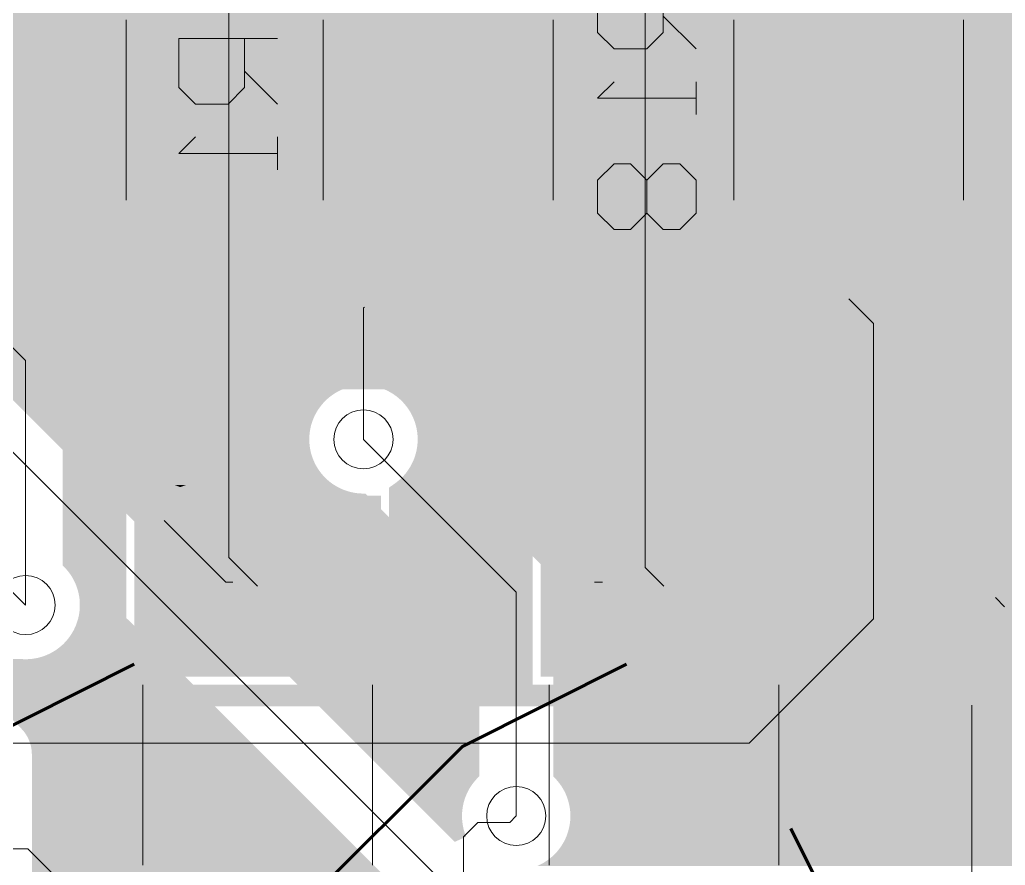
# Model space of a CAD drawing. Header units: millimetres. Extents: x 0 to 210, y 0 to 297.
# Drawn here: x 118.77 to 124.77, y 213.07 to 218.22 of the extents above; entities that cross this region are included whole.
import ezdxf

# ---------------------------------------------------------------- set-up
doc = ezdxf.new("R2010")
doc.units = ezdxf.units.MM
for name, pattern in [('K5LT32768', [0]), ('K5LT32769', [0]), ('K5LT32770', [0]), ('K5LT32773', [0]), ('K5LT32774', [0]), ('K5LT_BASIC', [0])]:
    doc.linetypes.add(name, pattern=pattern)

# ---------------------------------------------------------------- blocks, each defined once
blk = doc.blocks.new('U56')
at = {"color": 7, "linetype": 'K5LT32768', "lineweight": 18}
blk.add_circle((118.8023, 214.6579), 0.18, dxfattribs=at)
blk = doc.blocks.new('U57')
at = {"color": 7, "linetype": 'K5LT32768', "lineweight": 18}
blk.add_circle((120.8597, 215.667), 0.18, dxfattribs=at)
blk = doc.blocks.new('U61')
at = {"color": 7, "linetype": 'K5LT32768', "lineweight": 18}
blk.add_circle((121.7901, 213.3732), 0.18, dxfattribs=at)
blk = doc.blocks.new('U107')
blk.add_hatch(color=7).paths.add_polyline_path([(124.4649, 216.973), (124.4649, 216.0731), (123.165, 216.0731), (123.165, 216.973)])
blk = doc.blocks.new('U109')
blk.add_hatch(color=7).paths.add_polyline_path([(121.9651, 216.973), (121.9651, 216.0731), (120.6651, 216.0731), (120.6651, 216.973)])
blk = doc.blocks.new('U112')
blk.add_hatch(color=7).paths.add_polyline_path([(119.3649, 216.973), (119.3649, 216.0731), (118.0649, 216.0731), (118.0649, 216.973)])
blk = doc.blocks.new('U119')
blk.add_hatch(color=7).paths.add_polyline_path([(120.865, 215.2229), (120.865, 214.323), (119.565, 214.323), (119.565, 215.2229)])
blk = doc.blocks.new('U121')
blk.add_hatch(color=7).paths.add_polyline_path([(123.34, 215.2229), (123.34, 214.323), (122.04, 214.323), (122.04, 215.2229)])
blk = doc.blocks.new('U123')
blk.add_hatch(color=7).paths.add_polyline_path([(125.915, 215.098), (125.915, 214.198), (124.6151, 214.198), (124.6151, 215.098)])
blk = doc.blocks.new('U210')
at = {"true_color": 0xff0000}
blk.add_hatch(color=1, dxfattribs=at).paths.add_polyline_path([(124.5665, 217.0746), (124.5665, 215.9715), (123.0634, 215.9715), (123.0634, 217.0746)])
blk = doc.blocks.new('U212')
at = {"true_color": 0xff0000}
blk.add_hatch(color=1, dxfattribs=at).paths.add_polyline_path([(122.0667, 217.0746), (122.0667, 215.9715), (120.5635, 215.9715), (120.5635, 217.0746)])
blk = doc.blocks.new('U215')
at = {"true_color": 0xff0000}
blk.add_hatch(color=1, dxfattribs=at).paths.add_polyline_path([(119.4665, 217.0746), (119.4665, 215.9715), (117.9633, 215.9715), (117.9633, 217.0746)])
blk = doc.blocks.new('U222')
at = {"true_color": 0xff0000}
blk.add_hatch(color=1, dxfattribs=at).paths.add_polyline_path([(120.9666, 215.3245), (120.9666, 214.2214), (119.4634, 214.2214), (119.4634, 215.3245)])
blk = doc.blocks.new('U224')
at = {"true_color": 0xff0000}
blk.add_hatch(color=1, dxfattribs=at).paths.add_polyline_path([(123.4416, 215.3245), (123.4416, 214.2214), (121.9384, 214.2214), (121.9384, 215.3245)])
blk = doc.blocks.new('U226')
at = {"true_color": 0xff0000}
blk.add_hatch(color=1, dxfattribs=at).paths.add_polyline_path([(126.0166, 215.1996), (126.0166, 214.0964), (124.5135, 214.0964), (124.5135, 215.1996)])
blk = doc.blocks.new('U289')
at = {"color": 3, "linetype": 'K5LT32773', "lineweight": 18, "true_color": 0x00ff00}
blk.add_circle((118.8023, 214.6579), 0.18, dxfattribs=at)
blk = doc.blocks.new('U290')
at = {"color": 3, "linetype": 'K5LT32773', "lineweight": 18, "true_color": 0x00ff00}
blk.add_circle((120.8597, 215.667), 0.18, dxfattribs=at)
blk = doc.blocks.new('U294')
at = {"color": 3, "linetype": 'K5LT32773', "lineweight": 18, "true_color": 0x00ff00}
blk.add_circle((121.7901, 213.3732), 0.18, dxfattribs=at)

msp = doc.modelspace()

# ---------------------------------------------------------------- hatches: boundary and pattern name
at = {"true_color": 0x00ff00}
for points in [[(118.2333, 216.3981), (112.3827, 222.2487), (139.3399, 222.2487), (139.3399, 216.3981)], [(118.6344, 215.997), (118.2333, 216.398), (133.3151, 216.398), (133.3151, 215.997)], [(118.6349, 215.9965), (118.6344, 215.997), (120.852, 215.997), (120.8368, 215.9965)], [(118.6364, 215.995), (118.6349, 215.9965), (120.8368, 215.9965), (120.8218, 215.995)], [(118.6385, 215.9929), (118.6364, 215.995), (120.8218, 215.995), (120.8066, 215.9929)], [(118.6412, 215.9901), (118.6385, 215.9929), (120.8066, 215.9929), (120.7916, 215.9901)], [(118.6448, 215.9866), (118.6412, 215.9901), (120.7916, 215.9901), (120.7769, 215.9866)], [(118.6489, 215.9825), (118.6448, 215.9866), (120.7769, 215.9866), (120.7621, 215.9825)], [(118.6537, 215.9777), (118.6489, 215.9825), (120.7621, 215.9825), (120.7477, 215.9777)], [(118.6593, 215.9721), (118.6537, 215.9777), (120.7477, 215.9777), (120.7334, 215.9721)], [(120.8825, 215.9965), (120.8673, 215.997), (133.3151, 215.997), (133.3151, 215.9965)], [(120.8978, 215.995), (120.8825, 215.9965), (133.3151, 215.9965), (133.3151, 215.995)], [(120.913, 215.9929), (120.8978, 215.995), (133.3151, 215.995), (133.3151, 215.9929)], [(120.928, 215.9901), (120.913, 215.9929), (133.3151, 215.9929), (133.3151, 215.9901)], [(120.9427, 215.9866), (120.928, 215.9901), (133.3151, 215.9901), (133.3151, 215.9866)], [(120.9575, 215.9825), (120.9427, 215.9866), (133.3151, 215.9866), (133.3151, 215.9825)], [(120.9719, 215.9777), (120.9575, 215.9825), (133.3151, 215.9825), (133.3151, 215.9777)], [(120.9862, 215.9721), (120.9719, 215.9777), (133.3151, 215.9777), (133.3151, 215.9721)], [(118.6654, 215.966), (118.6593, 215.9721), (120.7334, 215.9721), (120.7195, 215.966)], [(118.6722, 215.9591), (118.6654, 215.966), (120.7195, 215.966), (120.7057, 215.9591)], [(118.6796, 215.9518), (118.6722, 215.9591), (120.7057, 215.9591), (120.6925, 215.9518)], [(118.6877, 215.9436), (118.6796, 215.9518), (120.6925, 215.9518), (120.6796, 215.9436)], [(118.6964, 215.935), (118.6877, 215.9436), (120.6796, 215.9436), (120.6669, 215.935)], [(118.7055, 215.9259), (118.6964, 215.935), (120.6669, 215.935), (120.6547, 215.9259)], [(118.7152, 215.9162), (118.7055, 215.9259), (120.6547, 215.9259), (120.643, 215.9162)], [(118.7256, 215.9058), (118.7152, 215.9162), (120.643, 215.9162), (120.6318, 215.9058)], [(121.0001, 215.966), (120.9862, 215.9721), (133.3151, 215.9721), (133.3151, 215.966)], [(121.0136, 215.9591), (121.0001, 215.966), (133.3151, 215.966), (133.3151, 215.9591)], [(121.0271, 215.9518), (121.0136, 215.9591), (133.3151, 215.9591), (133.3151, 215.9518)], [(121.04, 215.9436), (121.0271, 215.9518), (133.3151, 215.9518), (133.3151, 215.9436)], [(121.0525, 215.935), (121.04, 215.9436), (133.3151, 215.9436), (133.3151, 215.935)], [(121.0646, 215.9259), (121.0525, 215.935), (133.3151, 215.935), (133.3151, 215.9259)], [(121.0763, 215.9162), (121.0646, 215.9259), (133.3151, 215.9259), (133.3151, 215.9162)], [(121.0878, 215.9058), (121.0763, 215.9162), (133.3151, 215.9162), (133.3151, 215.9058)], [(118.7362, 215.8951), (118.7256, 215.9058), (120.6318, 215.9058), (120.6209, 215.8951)], [(118.7477, 215.8837), (118.7362, 215.8951), (120.6209, 215.8951), (120.6107, 215.8837)], [(118.7594, 215.872), (118.7477, 215.8837), (120.6107, 215.8837), (120.6011, 215.872)], [(118.7715, 215.8598), (118.7594, 215.872), (120.6011, 215.872), (120.592, 215.8598)], [(118.784, 215.8474), (118.7715, 215.8598), (120.592, 215.8598), (120.5833, 215.8474)], [(121.0984, 215.8951), (121.0878, 215.9058), (133.3151, 215.9058), (133.3151, 215.8951)], [(121.1088, 215.8837), (121.0984, 215.8951), (133.3151, 215.8951), (133.3151, 215.8837)], [(121.1185, 215.872), (121.1088, 215.8837), (133.3151, 215.8837), (133.3151, 215.872)], [(121.1276, 215.8598), (121.1185, 215.872), (133.3151, 215.872), (133.3151, 215.8598)], [(121.1363, 215.8474), (121.1276, 215.8598), (133.3151, 215.8598), (133.3151, 215.8474)], [(118.7969, 215.8344), (118.784, 215.8474), (120.5833, 215.8474), (120.5752, 215.8344)], [(118.8104, 215.821), (118.7969, 215.8344), (120.5752, 215.8344), (120.5678, 215.821)], [(118.8239, 215.8075), (118.8104, 215.821), (120.5678, 215.821), (120.561, 215.8075)], [(118.8378, 215.7935), (118.8239, 215.8075), (120.561, 215.8075), (120.5549, 215.7935)], [(121.1444, 215.8344), (121.1363, 215.8474), (133.3151, 215.8474), (133.3151, 215.8344)], [(121.1518, 215.821), (121.1444, 215.8344), (133.3151, 215.8344), (133.3151, 215.821)], [(121.1586, 215.8075), (121.1518, 215.821), (133.3151, 215.821), (133.3151, 215.8075)], [(121.1647, 215.7935), (121.1586, 215.8075), (133.3151, 215.8075), (133.3151, 215.7935)], [(118.8521, 215.7793), (118.8378, 215.7935), (120.5549, 215.7935), (120.5493, 215.7793)], [(118.8665, 215.7648), (118.8521, 215.7793), (120.5493, 215.7793), (120.5445, 215.7648)], [(118.8813, 215.7501), (118.8665, 215.7648), (120.5445, 215.7648), (120.5401, 215.7501)], [(118.896, 215.7354), (118.8813, 215.7501), (120.5401, 215.7501), (120.5368, 215.7354)], [(121.1703, 215.7793), (121.1647, 215.7935), (133.3151, 215.7935), (133.3151, 215.7793)], [(121.1751, 215.7648), (121.1703, 215.7793), (133.3151, 215.7793), (133.3151, 215.7648)], [(121.1792, 215.7501), (121.1751, 215.7648), (133.3151, 215.7648), (133.3151, 215.7501)], [(121.1828, 215.7354), (121.1792, 215.7501), (133.3151, 215.7501), (133.3151, 215.7354)], [(118.9112, 215.7201), (118.896, 215.7354), (120.5368, 215.7354), (120.534, 215.7201)], [(118.9262, 215.7051), (118.9112, 215.7201), (120.534, 215.7201), (120.5318, 215.7051)], [(118.9415, 215.6899), (118.9262, 215.7051), (120.5318, 215.7051), (120.5305, 215.6899)], [(118.9567, 215.6747), (118.9415, 215.6899), (120.5305, 215.6899), (120.5297, 215.6747)], [(121.1855, 215.7201), (121.1828, 215.7354), (133.3151, 215.7354), (133.3151, 215.7201)], [(121.1876, 215.7051), (121.1855, 215.7201), (133.3151, 215.7201), (133.3151, 215.7051)], [(121.1891, 215.6899), (121.1876, 215.7051), (133.3151, 215.7051), (133.3151, 215.6899)], [(121.1899, 215.6747), (121.1891, 215.6899), (133.3151, 215.6899), (133.3151, 215.6747)], [(118.972, 215.6594), (118.9567, 215.6747), (120.5297, 215.6747), (120.5297, 215.6594)], [(118.9872, 215.6442), (118.972, 215.6594), (120.5297, 215.6594), (120.5305, 215.6442)], [(119.0022, 215.6292), (118.9872, 215.6442), (120.5305, 215.6442), (120.5318, 215.6292)], [(119.0174, 215.614), (119.0022, 215.6292), (120.5318, 215.6292), (120.534, 215.614)], [(121.1896, 215.6556), (121.1899, 215.6594), (133.3151, 215.6594), (133.3151, 215.6556)], [(121.9491, 214.8961), (121.1896, 215.6556), (133.3151, 215.6556), (133.3151, 214.8961)], [(121.1899, 215.6594), (121.1899, 215.6747), (133.3151, 215.6747), (133.3151, 215.6594)], [(119.0324, 215.599), (119.0174, 215.614), (120.534, 215.614), (120.5368, 215.599)], [(119.0471, 215.5842), (119.0324, 215.599), (120.5368, 215.599), (120.5401, 215.5842)], [(119.0619, 215.5695), (119.0471, 215.5842), (120.5401, 215.5842), (120.5445, 215.5695)], [(119.0763, 215.555), (119.0619, 215.5695), (120.5445, 215.5695), (120.5493, 215.555)], [(119.0906, 215.5408), (119.0763, 215.555), (120.5493, 215.555), (120.5549, 215.5408)], [(119.1045, 215.5268), (119.0906, 215.5408), (120.5549, 215.5408), (120.561, 215.5268)], [(119.1183, 215.5131), (119.1045, 215.5268), (120.561, 215.5268), (120.5678, 215.5131)], [(119.1315, 215.4999), (119.1183, 215.5131), (120.5678, 215.5131), (120.5752, 215.4999)], [(119.1444, 215.487), (119.1315, 215.4999), (120.5752, 215.4999), (120.5833, 215.487)], [(119.1571, 215.4743), (119.1444, 215.487), (120.5833, 215.487), (120.592, 215.4743)], [(119.1693, 215.4621), (119.1571, 215.4743), (120.592, 215.4743), (120.6011, 215.4621)], [(119.181, 215.4504), (119.1693, 215.4621), (120.6011, 215.4621), (120.6108, 215.4504)], [(119.1922, 215.4392), (119.181, 215.4504), (120.6108, 215.4504), (120.6209, 215.4392)], [(119.2031, 215.4283), (119.1922, 215.4392), (120.6209, 215.4392), (120.6318, 215.4283)], [(119.2133, 215.4181), (119.2031, 215.4283), (120.6318, 215.4283), (120.643, 215.4181)], [(119.2229, 215.4085), (119.2133, 215.4181), (120.643, 215.4181), (120.6547, 215.4085)], [(119.2323, 215.3991), (119.2229, 215.4085), (120.6547, 215.4085), (120.6669, 215.3991)], [(119.2409, 215.3904), (119.2323, 215.3991), (120.6669, 215.3991), (120.6796, 215.3904)], [(119.2488, 215.3826), (119.2409, 215.3904), (120.6796, 215.3904), (120.6925, 215.3826)], [(119.2562, 215.3752), (119.2488, 215.3826), (120.6925, 215.3826), (120.7057, 215.3752)], [(119.263, 215.3683), (119.2562, 215.3752), (120.7057, 215.3752), (120.7195, 215.3683)], [(119.2691, 215.3622), (119.263, 215.3683), (120.7195, 215.3683), (120.7334, 215.3622)], [(119.2747, 215.3567), (119.2691, 215.3622), (120.7334, 215.3622), (120.7477, 215.3567)], [(119.2795, 215.3518), (119.2747, 215.3567), (120.7477, 215.3567), (120.7621, 215.3518)], [(119.2839, 215.3475), (119.2795, 215.3518), (120.7621, 215.3518), (120.7769, 215.3475)], [(119.2872, 215.3442), (119.2839, 215.3475), (120.7769, 215.3475), (120.7916, 215.3442)], [(119.29, 215.3414), (119.2872, 215.3442), (120.7916, 215.3442), (120.8066, 215.3414)], [(119.2922, 215.3391), (119.29, 215.3414), (120.8066, 215.3414), (120.8218, 215.3391)], [(119.2935, 215.3379), (119.2922, 215.3391), (120.8218, 215.3391), (120.8368, 215.3379)], [(119.2943, 215.3371), (119.2935, 215.3379), (120.8368, 215.3379), (120.852, 215.3371)], [(119.9877, 214.6437), (119.2943, 215.3371), (120.8716, 215.3371), (121.5648, 214.6437)], [(121.9577, 214.8868), (121.9491, 214.8961), (133.3151, 214.8961), (133.3151, 214.8868)], [(121.9661, 214.8771), (121.9577, 214.8868), (133.3151, 214.8868), (133.3151, 214.8771)], [(121.9735, 214.8672), (121.9661, 214.8771), (133.3151, 214.8771), (133.3151, 214.8672)], [(121.9806, 214.8568), (121.9735, 214.8672), (133.3151, 214.8672), (133.3151, 214.8568)], [(121.9869, 214.8459), (121.9806, 214.8568), (133.3151, 214.8568), (133.3151, 214.8459)], [(121.9928, 214.8347), (121.9869, 214.8459), (133.3151, 214.8459), (133.3151, 214.8347)], [(119.1073, 214.7841), (119.1744, 214.8202), (119.2104, 214.7841)], [(119.1127, 214.7699), (119.1073, 214.7841), (119.2104, 214.7841), (119.2247, 214.7699)], [(121.9978, 214.823), (121.9928, 214.8347), (133.3151, 214.8347), (133.3151, 214.823)], [(122.0024, 214.8113), (121.9978, 214.823), (133.3151, 214.823), (133.3151, 214.8113)], [(122.0062, 214.7991), (122.0024, 214.8113), (133.3151, 214.8113), (133.3151, 214.7991)], [(122.0095, 214.7869), (122.0062, 214.7991), (133.3151, 214.7991), (133.3151, 214.7869)], [(122.0118, 214.7745), (122.0095, 214.7869), (133.3151, 214.7869), (133.3151, 214.7745)], [(119.1175, 214.7557), (119.1127, 214.7699), (119.2247, 214.7699), (119.2389, 214.7557)], [(119.1218, 214.741), (119.1175, 214.7557), (119.2389, 214.7557), (119.2536, 214.741)], [(119.1254, 214.726), (119.1218, 214.741), (119.2536, 214.741), (119.2686, 214.726)], [(119.1281, 214.711), (119.1254, 214.726), (119.2686, 214.726), (119.2836, 214.711)], [(122.0136, 214.762), (122.0118, 214.7745), (133.3151, 214.7745), (133.3151, 214.762)], [(122.0146, 214.7496), (122.0136, 214.762), (133.3151, 214.762), (133.3151, 214.7496)], [(122.0151, 214.7369), (122.0146, 214.7496), (133.3151, 214.7496), (133.3151, 214.7369)], [(122.0151, 213.6145), (122.0151, 214.7369), (133.3151, 214.7369), (133.3151, 213.6145)], [(119.1302, 214.696), (119.1281, 214.711), (119.2836, 214.711), (119.2986, 214.696)], [(119.1317, 214.6808), (119.1302, 214.696), (119.2986, 214.696), (119.3138, 214.6808)], [(119.1322, 214.6655), (119.1317, 214.6808), (119.3138, 214.6808), (119.329, 214.6655)], [(119.1322, 214.6503), (119.1322, 214.6655), (119.329, 214.6655), (119.3443, 214.6503)], [(119.1254, 214.5898), (119.1281, 214.6048), (119.3897, 214.6048), (119.4047, 214.5898)], [(119.1281, 214.6048), (119.1302, 214.6198), (119.3748, 214.6198), (119.3897, 214.6048)], [(119.1302, 214.6198), (119.1317, 214.635), (119.3595, 214.635), (119.3748, 214.6198)], [(119.1317, 214.635), (119.1322, 214.6503), (119.3443, 214.6503), (119.3595, 214.635)], [(121.0169, 213.6145), (119.9877, 214.6437), (121.5648, 214.6437), (121.5648, 213.6145)], [(119.1073, 214.5317), (119.1127, 214.5459), (119.4487, 214.5459), (119.4629, 214.5317)], [(119.1127, 214.5459), (119.1175, 214.5604), (119.4342, 214.5604), (119.4487, 214.5459)], [(119.1175, 214.5604), (119.1218, 214.5748), (119.4197, 214.5748), (119.4342, 214.5604)], [(119.1218, 214.5748), (119.1254, 214.5898), (119.4047, 214.5898), (119.4197, 214.5748)], [(119.0702, 214.4651), (119.0789, 214.4778), (119.5168, 214.4778), (119.5295, 214.4651)], [(119.0789, 214.4778), (119.0867, 214.4908), (119.5038, 214.4908), (119.5168, 214.4778)], [(119.0867, 214.4908), (119.0944, 214.504), (119.4906, 214.504), (119.5038, 214.4908)], [(119.0944, 214.504), (119.101, 214.5177), (119.4769, 214.5177), (119.4906, 214.504)], [(119.101, 214.5177), (119.1073, 214.5317), (119.4629, 214.5317), (119.4769, 214.5177)], [(119.0189, 214.409), (119.0304, 214.4191), (119.5754, 214.4191), (119.5856, 214.409)], [(119.0304, 214.4191), (119.041, 214.4301), (119.5645, 214.4301), (119.5754, 214.4191)], [(119.041, 214.4301), (119.0512, 214.4412), (119.5533, 214.4412), (119.5645, 214.4301)], [(119.0512, 214.4412), (119.0611, 214.4529), (119.5416, 214.4529), (119.5533, 214.4412)], [(119.0611, 214.4529), (119.0702, 214.4651), (119.5295, 214.4651), (119.5416, 214.4529)], [(118.9285, 214.3531), (118.9425, 214.3592), (119.6354, 214.3592), (119.6415, 214.3531)], [(118.9425, 214.3592), (118.9562, 214.3661), (119.6285, 214.3661), (119.6354, 214.3592)], [(118.9562, 214.3661), (118.9697, 214.3734), (119.6211, 214.3734), (119.6285, 214.3661)], [(118.9697, 214.3734), (118.9826, 214.3813), (119.6133, 214.3813), (119.6211, 214.3734)], [(118.9826, 214.3813), (118.9951, 214.3899), (119.6046, 214.3899), (119.6133, 214.3813)], [(118.9951, 214.3899), (119.0072, 214.3993), (119.5952, 214.3993), (119.6046, 214.3899)], [(119.0072, 214.3993), (119.0189, 214.409), (119.5856, 214.409), (119.5952, 214.3993)], [(118.3524, 214.3287), (118.3512, 214.33), (118.7642, 214.33), (118.7794, 214.3287)], [(118.3532, 214.328), (118.3524, 214.3287), (118.7794, 214.3287), (118.7946, 214.328)], [(118.7741, 213.9071), (118.3532, 214.328), (119.6666, 214.328), (120.0875, 213.9071)], [(118.8099, 214.328), (118.8251, 214.3287), (119.6659, 214.3287), (119.6666, 214.328)], [(118.8251, 214.3287), (118.8404, 214.33), (119.6646, 214.33), (119.6659, 214.3287)], [(118.8404, 214.33), (118.8554, 214.3323), (119.6623, 214.3323), (119.6646, 214.33)], [(118.8554, 214.3323), (118.8703, 214.3351), (119.6595, 214.3351), (119.6623, 214.3323)], [(118.8703, 214.3351), (118.8853, 214.3384), (119.6562, 214.3384), (119.6595, 214.3351)], [(118.8853, 214.3384), (118.8998, 214.3427), (119.6519, 214.3427), (119.6562, 214.3384)], [(118.8998, 214.3427), (118.9145, 214.3475), (119.6471, 214.3475), (119.6519, 214.3427)], [(118.9145, 214.3475), (118.9285, 214.3531), (119.6415, 214.3531), (119.6471, 214.3475)], [(118.7827, 213.8979), (118.7741, 213.9071), (120.0875, 213.9071), (120.0966, 213.8979)], [(118.7911, 213.8883), (118.7827, 213.8979), (120.0966, 213.8979), (120.1063, 213.8883)], [(118.7985, 213.8784), (118.7911, 213.8883), (120.1063, 213.8883), (120.1162, 213.8784)], [(118.8056, 213.8677), (118.7985, 213.8784), (120.1162, 213.8784), (120.1269, 213.8677)], [(118.8119, 213.8568), (118.8056, 213.8677), (120.1269, 213.8677), (120.1378, 213.8568)], [(118.8178, 213.8456), (118.8119, 213.8568), (120.1378, 213.8568), (120.149, 213.8456)], [(118.8228, 213.8342), (118.8178, 213.8456), (120.149, 213.8456), (120.1604, 213.8342)], [(118.8274, 213.8225), (118.8228, 213.8342), (120.1604, 213.8342), (120.1721, 213.8225)], [(118.8312, 213.8103), (118.8274, 213.8225), (120.1721, 213.8225), (120.1843, 213.8103)], [(118.8345, 213.7981), (118.8312, 213.8103), (120.1843, 213.8103), (120.1965, 213.7981)], [(118.8368, 213.7857), (118.8345, 213.7981), (120.1965, 213.7981), (120.2089, 213.7857)], [(118.8386, 213.7732), (118.8368, 213.7857), (120.2089, 213.7857), (120.2214, 213.7732)], [(118.8396, 213.7608), (118.8386, 213.7732), (120.2214, 213.7732), (120.2338, 213.7608)], [(118.8401, 213.7481), (118.8396, 213.7608), (120.2338, 213.7608), (120.2465, 213.7481)], [(118.8401, 211.9797), (118.8401, 213.7481), (120.2465, 213.7481), (122.0149, 211.9797)], [(121.0304, 213.601), (121.0169, 213.6145), (121.5648, 213.6145), (121.5513, 213.601)], [(121.0418, 213.5896), (121.0304, 213.601), (121.5513, 213.601), (121.5409, 213.5896)], [(121.0535, 213.5779), (121.0418, 213.5896), (121.5409, 213.5896), (121.5312, 213.5779)], [(121.0657, 213.5657), (121.0535, 213.5779), (121.5312, 213.5779), (121.5221, 213.5657)], [(122.0179, 213.6117), (122.0151, 213.6145), (133.3151, 213.6145), (133.3151, 213.6117)], [(122.0288, 213.601), (122.0179, 213.6117), (133.3151, 213.6117), (133.3151, 213.601)], [(122.039, 213.5896), (122.0288, 213.601), (133.3151, 213.601), (133.3151, 213.5896)], [(122.0486, 213.5779), (122.039, 213.5896), (133.3151, 213.5896), (133.3151, 213.5779)], [(122.0578, 213.5657), (122.0486, 213.5779), (133.3151, 213.5779), (133.3151, 213.5657)], [(121.0781, 213.5532), (121.0657, 213.5657), (121.5221, 213.5657), (121.5135, 213.5532)], [(121.0911, 213.5403), (121.0781, 213.5532), (121.5135, 213.5532), (121.5053, 213.5403)], [(121.1045, 213.5268), (121.0911, 213.5403), (121.5053, 213.5403), (121.498, 213.5268)], [(121.118, 213.5134), (121.1045, 213.5268), (121.498, 213.5268), (121.4911, 213.5134)], [(122.0664, 213.5533), (122.0578, 213.5657), (133.3151, 213.5657), (133.3151, 213.5533)], [(122.0745, 213.5403), (122.0664, 213.5533), (133.3151, 213.5533), (133.3151, 213.5403)], [(122.0819, 213.5268), (122.0745, 213.5403), (133.3151, 213.5403), (133.3151, 213.5268)], [(122.0888, 213.5134), (122.0819, 213.5268), (133.3151, 213.5268), (133.3151, 213.5134)], [(121.132, 213.4994), (121.118, 213.5134), (121.4911, 213.5134), (121.485, 213.4994)], [(121.1462, 213.4852), (121.132, 213.4994), (121.485, 213.4994), (121.4794, 213.4852)], [(121.1607, 213.4707), (121.1462, 213.4852), (121.4794, 213.4852), (121.4746, 213.4707)], [(121.1754, 213.456), (121.1607, 213.4707), (121.4746, 213.4707), (121.4705, 213.456)], [(121.1901, 213.4412), (121.1754, 213.456), (121.4705, 213.456), (121.467, 213.4412)], [(122.0949, 213.4994), (122.0888, 213.5134), (133.3151, 213.5134), (133.3151, 213.4994)], [(122.1005, 213.4852), (122.0949, 213.4994), (133.3151, 213.4994), (133.3151, 213.4852)], [(122.1053, 213.4707), (122.1005, 213.4852), (133.3151, 213.4852), (133.3151, 213.4707)], [(122.1093, 213.456), (122.1053, 213.4707), (133.3151, 213.4707), (133.3151, 213.456)], [(122.1129, 213.4412), (122.1093, 213.456), (133.3151, 213.456), (133.3151, 213.4412)], [(121.2051, 213.4262), (121.1901, 213.4412), (121.467, 213.4412), (121.4642, 213.4262)], [(121.2204, 213.411), (121.2051, 213.4262), (121.4642, 213.4262), (121.4622, 213.411)], [(121.2356, 213.3958), (121.2204, 213.411), (121.4622, 213.411), (121.4606, 213.3958)], [(121.2506, 213.3808), (121.2356, 213.3958), (121.4606, 213.3958), (121.4599, 213.3808)], [(122.1157, 213.4263), (122.1129, 213.4412), (133.3151, 213.4412), (133.3151, 213.4263)], [(122.118, 213.411), (122.1157, 213.4263), (133.3151, 213.4263), (133.3151, 213.411)], [(122.1193, 213.3958), (122.118, 213.411), (133.3151, 213.411), (133.3151, 213.3958)], [(122.12, 213.3808), (122.1193, 213.3958), (133.3151, 213.3958), (133.3151, 213.3808)], [(121.2661, 213.3653), (121.2506, 213.3808), (121.4599, 213.3808), (121.4599, 213.3653)], [(121.2811, 213.3503), (121.2661, 213.3653), (121.4599, 213.3653), (121.4606, 213.3503)], [(121.2963, 213.3351), (121.2811, 213.3503), (121.4606, 213.3503), (121.4622, 213.3351)], [(121.3116, 213.3198), (121.2963, 213.3351), (121.4622, 213.3351), (121.4642, 213.3198)], [(122.1157, 213.3198), (122.118, 213.3351), (133.3151, 213.3351), (133.3151, 213.3198)], [(122.118, 213.3351), (122.1193, 213.3503), (133.3151, 213.3503), (133.3151, 213.3351)], [(122.1193, 213.3503), (122.12, 213.3653), (133.3151, 213.3653), (133.3151, 213.3503)], [(122.12, 213.3653), (122.12, 213.3808), (133.3151, 213.3808), (133.3151, 213.3653)], [(121.3265, 213.3048), (121.3116, 213.3198), (121.4642, 213.3198), (121.467, 213.3048)], [(121.3413, 213.2901), (121.3265, 213.3048), (121.467, 213.3048), (121.4705, 213.2901)], [(121.356, 213.2754), (121.3413, 213.2901), (121.4705, 213.2901), (121.4746, 213.2754)], [(121.3705, 213.2609), (121.356, 213.2754), (121.4746, 213.2754), (121.4794, 213.2609)], [(122.1005, 213.2609), (122.1053, 213.2754), (133.3151, 213.2754), (133.3151, 213.2609)], [(122.1053, 213.2754), (122.1093, 213.2901), (133.3151, 213.2901), (133.3151, 213.2754)], [(122.1093, 213.2901), (122.1129, 213.3048), (133.3151, 213.3048), (133.3151, 213.2901)], [(122.1129, 213.3048), (122.1157, 213.3198), (133.3151, 213.3198), (133.3151, 213.3048)], [(121.3847, 213.2467), (121.3705, 213.2609), (121.4794, 213.2609), (121.485, 213.2467)], [(121.4157, 213.2157), (121.3847, 213.2467), (121.485, 213.2467)], [(122.0745, 213.2058), (122.0819, 213.219), (133.3151, 213.219), (133.3151, 213.2058)], [(122.0819, 213.219), (122.0888, 213.2327), (133.3151, 213.2327), (133.3151, 213.219)], [(122.0888, 213.2327), (122.0949, 213.2467), (133.3151, 213.2467), (133.3151, 213.2327)], [(122.0949, 213.2467), (122.1005, 213.2609), (133.3151, 213.2609), (133.3151, 213.2467)], [(122.0288, 213.1451), (122.039, 213.1563), (133.3151, 213.1563), (133.3151, 213.1451)], [(122.039, 213.1563), (122.0486, 213.1682), (133.3151, 213.1682), (133.3151, 213.1563)], [(122.0486, 213.1682), (122.0578, 213.1804), (133.3151, 213.1804), (133.3151, 213.1682)], [(122.0578, 213.1804), (122.0664, 213.1928), (133.3151, 213.1928), (133.3151, 213.1804)], [(122.0664, 213.1928), (122.0745, 213.2058), (133.3151, 213.2058), (133.3151, 213.1928)], [(121.9572, 213.0884), (121.9702, 213.0966), (133.3151, 213.0966), (133.3151, 213.0884)], [(121.9702, 213.0966), (121.9829, 213.1052), (133.3151, 213.1052), (133.3151, 213.0966)], [(121.9829, 213.1052), (121.9948, 213.1143), (133.3151, 213.1143), (133.3151, 213.1052)], [(121.9948, 213.1143), (122.0067, 213.124), (133.3151, 213.124), (133.3151, 213.1143)], [(122.0067, 213.124), (122.0179, 213.1342), (133.3151, 213.1342), (133.3151, 213.124)], [(122.0179, 213.1342), (122.0288, 213.1451), (133.3151, 213.1451), (133.3151, 213.1342)], [(121.9163, 213.0681), (121.9303, 213.0742), (133.3151, 213.0742), (133.3151, 213.0681)], [(121.9303, 213.0742), (121.944, 213.0811), (133.3151, 213.0811), (133.3151, 213.0742)], [(121.944, 213.0811), (121.9572, 213.0884), (133.3151, 213.0884), (133.3151, 213.0811)]]:
    msp.add_hatch(color=3, dxfattribs=at).paths.add_polyline_path(points)
for points in [[(120.2656, 218.223), (120.2656, 219.4229), (120.515, 219.4229), (120.515, 218.223)], [(124.615, 218.223), (124.6151, 219.4229), (124.9049, 219.4229), (124.9049, 218.223)], [(117.735, 217.123), (117.735, 218.223), (119.8155, 218.223), (119.8155, 217.123)], [(120.2656, 217.123), (120.2656, 218.223), (122.3506, 218.223), (122.3506, 217.123)], [(122.801, 217.123), (122.801, 218.223), (124.9049, 218.223), (124.9049, 217.123)], [(119.515, 215.9231), (119.515, 217.123), (119.8155, 217.123), (119.8155, 215.9231)], [(120.2656, 215.9231), (120.2656, 217.1229), (120.515, 217.1229), (120.515, 215.9231)], [(122.1149, 215.9231), (122.1149, 217.123), (122.3506, 217.123), (122.3506, 215.9231)], [(122.801, 215.9231), (122.801, 217.123), (123.0149, 217.123), (123.0149, 215.9231)], [(124.615, 215.9231), (124.6151, 217.1229), (124.9049, 217.1229), (124.9049, 215.9231)], [(119.0273, 215.4026), (119.0273, 215.923), (119.8155, 215.923), (119.8155, 215.4026)], [(120.2656, 215.9124), (120.2656, 215.9231), (120.5445, 215.9231), (120.5564, 215.9124)], [(121.1632, 215.9124), (121.1749, 215.9231), (122.3506, 215.9231), (122.3506, 215.9124)], [(122.801, 215.3729), (122.801, 215.9231), (123.74, 215.9231), (123.74, 215.3729)], [(122.801, 215.9231), (122.801, 215.9231), (123.0149, 215.9231), (123.74, 215.9231)], [(124.1901, 215.248), (124.1901, 215.923), (124.9049, 215.923), (124.9049, 215.248)], [(120.2656, 215.8936), (120.2656, 215.9124), (120.5564, 215.9124), (120.5691, 215.8936)], [(120.2656, 215.8474), (120.2656, 215.8936), (120.5691, 215.8936), (120.5833, 215.8474)], [(121.1363, 215.8474), (121.1505, 215.8936), (122.3506, 215.8936), (122.3506, 215.8474)], [(121.1505, 215.8936), (121.1632, 215.9124), (122.3506, 215.9124), (122.3506, 215.8936)], [(120.2656, 215.8344), (120.2656, 215.8474), (120.5833, 215.8474), (120.5752, 215.8344)], [(120.2656, 215.821), (120.2656, 215.8344), (120.5752, 215.8344), (120.5678, 215.821)], [(120.2656, 215.8075), (120.2656, 215.821), (120.5678, 215.821), (120.561, 215.8075)], [(120.2656, 215.7935), (120.2656, 215.8075), (120.561, 215.8075), (120.5549, 215.7935)], [(121.1444, 215.8344), (121.1363, 215.8474), (122.3506, 215.8474), (122.3506, 215.8344)], [(121.1518, 215.821), (121.1444, 215.8344), (122.3506, 215.8344), (122.3506, 215.821)], [(121.1586, 215.8075), (121.1518, 215.821), (122.3506, 215.821), (122.3506, 215.8075)], [(121.1647, 215.7935), (121.1586, 215.8075), (122.3506, 215.8075), (122.3506, 215.7935)], [(120.2656, 215.7793), (120.2656, 215.7935), (120.5549, 215.7935), (120.5493, 215.7793)], [(120.2656, 215.7648), (120.2656, 215.7793), (120.5493, 215.7793), (120.5445, 215.7648)], [(120.2656, 215.7501), (120.2656, 215.7648), (120.5445, 215.7648), (120.5401, 215.7501)], [(120.2656, 215.7354), (120.2656, 215.7501), (120.5401, 215.7501), (120.5368, 215.7354)], [(121.1703, 215.7793), (121.1647, 215.7935), (122.3506, 215.7935), (122.3506, 215.7793)], [(121.1751, 215.7648), (121.1703, 215.7793), (122.3506, 215.7793), (122.3506, 215.7648)], [(121.1792, 215.7501), (121.1751, 215.7648), (122.3506, 215.7648), (122.3506, 215.7501)], [(121.1828, 215.7354), (121.1792, 215.7501), (122.3506, 215.7501), (122.3506, 215.7354)], [(120.2656, 215.7201), (120.2656, 215.7354), (120.5368, 215.7354), (120.534, 215.7201)], [(120.2656, 215.7051), (120.2656, 215.7201), (120.534, 215.7201), (120.5318, 215.7051)], [(120.2656, 215.6899), (120.2656, 215.7051), (120.5318, 215.7051), (120.5305, 215.6899)], [(120.2656, 215.6747), (120.2656, 215.6899), (120.5305, 215.6899), (120.5297, 215.6747)], [(121.1855, 215.7201), (121.1828, 215.7354), (122.3506, 215.7354), (122.3506, 215.7201)], [(121.1876, 215.7051), (121.1855, 215.7201), (122.3506, 215.7201), (122.3506, 215.7051)], [(121.1891, 215.6899), (121.1876, 215.7051), (122.3506, 215.7051), (122.3506, 215.6899)], [(121.1899, 215.6747), (121.1891, 215.6899), (122.3506, 215.6899), (122.3506, 215.6747)], [(120.2656, 215.6594), (120.2656, 215.6747), (120.5297, 215.6747), (120.5297, 215.6594)], [(120.2656, 215.6442), (120.2656, 215.6594), (120.5297, 215.6594), (120.5305, 215.6442)], [(120.2656, 215.6292), (120.2656, 215.6442), (120.5305, 215.6442), (120.5318, 215.6292)], [(120.2656, 215.614), (120.2656, 215.6292), (120.5318, 215.6292), (120.534, 215.614)], [(121.1855, 215.614), (121.1876, 215.6292), (122.3506, 215.6292), (122.3506, 215.614)], [(121.1876, 215.6292), (121.1891, 215.6442), (122.3506, 215.6442), (122.3506, 215.6292)], [(121.1891, 215.6442), (121.1899, 215.6594), (122.3506, 215.6594), (122.3506, 215.6442)], [(121.1899, 215.6594), (121.1899, 215.6747), (122.3506, 215.6747), (122.3506, 215.6594)], [(120.2656, 215.599), (120.2656, 215.614), (120.534, 215.614), (120.5368, 215.599)], [(120.2656, 215.5842), (120.2656, 215.599), (120.5368, 215.599), (120.5401, 215.5842)], [(120.2656, 215.5695), (120.2656, 215.5842), (120.5401, 215.5842), (120.5445, 215.5695)], [(120.2656, 215.555), (120.2656, 215.5695), (120.5445, 215.5695), (120.5493, 215.555)], [(121.1703, 215.555), (121.1751, 215.5695), (122.3506, 215.5695), (122.3506, 215.555)], [(121.1751, 215.5695), (121.1792, 215.5842), (122.3506, 215.5842), (122.3506, 215.5695)], [(121.1792, 215.5842), (121.1828, 215.599), (122.3506, 215.599), (122.3506, 215.5842)], [(121.1828, 215.599), (121.1855, 215.614), (122.3506, 215.614), (122.3506, 215.599)], [(120.2656, 215.5408), (120.2656, 215.555), (120.5493, 215.555), (120.5549, 215.5408)], [(120.2656, 215.5268), (120.2656, 215.5408), (120.5549, 215.5408), (120.561, 215.5268)], [(120.2656, 215.5131), (120.2656, 215.5268), (120.561, 215.5268), (120.5678, 215.5131)], [(120.2656, 215.4999), (120.2656, 215.5131), (120.5678, 215.5131), (120.5752, 215.4999)], [(120.2656, 215.487), (120.2656, 215.4999), (120.5752, 215.4999), (120.5833, 215.487)], [(121.1363, 215.487), (121.1444, 215.4999), (122.3506, 215.4999), (122.3506, 215.487)], [(121.1444, 215.4999), (121.1518, 215.5131), (122.3506, 215.5131), (122.3506, 215.4999)], [(121.1518, 215.5131), (121.1586, 215.5268), (122.3506, 215.5268), (122.3506, 215.5131)], [(121.1586, 215.5268), (121.1647, 215.5408), (122.3506, 215.5408), (122.3506, 215.5268)], [(121.1647, 215.5408), (121.1703, 215.555), (122.3506, 215.555), (122.3506, 215.5408)], [(120.2656, 215.4743), (120.2656, 215.487), (120.5833, 215.487), (120.592, 215.4743)], [(120.2656, 215.4621), (120.2656, 215.4743), (120.592, 215.4743), (120.6011, 215.4621)], [(120.2656, 215.4504), (120.2656, 215.4621), (120.6011, 215.4621), (120.6107, 215.4504)], [(120.2656, 215.4491), (120.2656, 215.4504), (120.6107, 215.4504), (120.612, 215.4491)], [(120.2656, 215.411), (120.2656, 215.4491), (120.612, 215.4491), (120.6044, 215.411)], [(121.0878, 215.4283), (121.0984, 215.4392), (122.3506, 215.4392), (122.3506, 215.4283)], [(121.0984, 215.4392), (121.1088, 215.4504), (122.3506, 215.4504), (122.3506, 215.4392)], [(121.1088, 215.4504), (121.1185, 215.4621), (122.3506, 215.4621), (122.3506, 215.4504)], [(121.1185, 215.4621), (121.1276, 215.4743), (122.3506, 215.4743), (122.3506, 215.4621)], [(121.1276, 215.4743), (121.1363, 215.487), (122.3506, 215.487), (122.3506, 215.4743)], [(119.0273, 215.3981), (119.0273, 215.4026), (119.8155, 215.4026), (119.8031, 215.3981)], [(119.0273, 215.3978), (119.0273, 215.3981), (119.6453, 215.3981), (119.6329, 215.3978)], [(119.0273, 215.3968), (119.0273, 215.3978), (119.6329, 215.3978), (119.6201, 215.3968)], [(119.0273, 215.395), (119.0273, 215.3968), (119.6201, 215.3968), (119.6077, 215.395)], [(119.0273, 215.3925), (119.0273, 215.395), (119.6077, 215.395), (119.5953, 215.3925)], [(119.0273, 215.3894), (119.0273, 215.3925), (119.5953, 215.3925), (119.5831, 215.3894)], [(119.0273, 215.3854), (119.0273, 215.3894), (119.5831, 215.3894), (119.5711, 215.3854)], [(119.0273, 215.381), (119.0273, 215.3854), (119.5711, 215.3854), (119.5592, 215.381)], [(119.0273, 215.376), (119.0273, 215.381), (119.5592, 215.381), (119.5478, 215.376)], [(119.0273, 215.3729), (119.0273, 215.376), (119.5478, 215.376), (119.5424, 215.3729)], [(119.658, 215.3978), (119.6453, 215.3981), (119.8031, 215.3981), (119.8024, 215.3978)], [(119.6707, 215.3968), (119.658, 215.3978), (119.8024, 215.3978), (119.7996, 215.3968)], [(119.6831, 215.395), (119.6707, 215.3968), (119.7996, 215.3968), (119.7948, 215.395)], [(119.6956, 215.3925), (119.6831, 215.395), (119.7948, 215.395), (119.7879, 215.3925)], [(119.7078, 215.3894), (119.6956, 215.3925), (119.7879, 215.3925), (119.7796, 215.3894)], [(119.7197, 215.3854), (119.7078, 215.3894), (119.7796, 215.3894), (119.7686, 215.3854)], [(119.7317, 215.381), (119.7197, 215.3854), (119.7686, 215.3854), (119.7569, 215.381)], [(119.7431, 215.376), (119.7317, 215.381), (119.7569, 215.381)], [(120.2656, 215.378), (120.2656, 215.411), (120.6044, 215.411), (120.5848, 215.378)], [(120.2656, 215.3729), (120.2656, 215.378), (120.5848, 215.378), (120.5803, 215.3729)], [(121.0149, 215.3729), (121.0525, 215.3991), (122.3506, 215.3991), (122.3506, 215.3729)], [(121.0525, 215.3991), (121.0646, 215.4085), (122.3506, 215.4085), (122.3506, 215.3991)], [(121.0646, 215.4085), (121.0763, 215.4181), (122.3506, 215.4181), (122.3506, 215.4085)], [(121.0763, 215.4181), (121.0878, 215.4283), (122.3506, 215.4283), (122.3506, 215.4181)], [(119.0273, 214.8992), (119.0273, 215.3729), (119.4149, 215.3729), (119.4149, 214.8992)], [(121.0149, 214.173), (121.0149, 215.3729), (121.8899, 215.3729), (121.8899, 214.173)], [(123.4901, 214.6663), (123.4901, 215.3729), (123.74, 215.3729), (123.74, 214.6663)], [(124.1901, 215.2479), (124.1901, 215.248), (124.9049, 215.248), (124.465, 215.2479)], [(124.1901, 214.5731), (124.1901, 215.2479), (124.465, 215.2479), (124.465, 214.5731)], [(119.0304, 214.8967), (119.0273, 214.8992), (119.4149, 214.8992), (119.4149, 214.8967)], [(119.041, 214.886), (119.0304, 214.8967), (119.4149, 214.8967), (119.4149, 214.886)], [(119.0512, 214.8746), (119.041, 214.886), (119.4149, 214.886), (119.4149, 214.8746)], [(119.0611, 214.8629), (119.0512, 214.8746), (119.4149, 214.8746), (119.4149, 214.8629)], [(119.0702, 214.8507), (119.0611, 214.8629), (119.4149, 214.8629), (119.4149, 214.8507)], [(119.0789, 214.8382), (119.0702, 214.8507), (119.4149, 214.8507), (119.4149, 214.8382)], [(119.0867, 214.8253), (119.0789, 214.8382), (119.4149, 214.8382), (119.4149, 214.8253)], [(119.0944, 214.8118), (119.0867, 214.8253), (119.4149, 214.8253), (119.4149, 214.8118)], [(119.101, 214.7981), (119.0944, 214.8118), (119.4149, 214.8118), (119.4149, 214.7981)], [(119.1073, 214.7841), (119.101, 214.7981), (119.4149, 214.7981), (119.4149, 214.7841)], [(119.1127, 214.7699), (119.1073, 214.7841), (119.4149, 214.7841), (119.4149, 214.7699)], [(119.1175, 214.7557), (119.1127, 214.7699), (119.4149, 214.7699), (119.4149, 214.7557)], [(119.1218, 214.741), (119.1175, 214.7557), (119.4149, 214.7557), (119.4149, 214.741)], [(119.1254, 214.726), (119.1218, 214.741), (119.4149, 214.741), (119.4149, 214.726)], [(119.1281, 214.711), (119.1254, 214.726), (119.4149, 214.726), (119.4149, 214.711)], [(119.1302, 214.696), (119.1281, 214.711), (119.4149, 214.711), (119.4149, 214.696)], [(119.1317, 214.6808), (119.1302, 214.696), (119.4149, 214.696), (119.4149, 214.6808)], [(119.1322, 214.6655), (119.1317, 214.6808), (119.4149, 214.6808), (119.4149, 214.6655)], [(119.1322, 214.6503), (119.1322, 214.6655), (119.4149, 214.6655), (119.4149, 214.6503)], [(123.4901, 214.5157), (123.4901, 214.6663), (123.74, 214.6663), (123.5894, 214.5157)], [(119.1254, 214.5898), (119.1281, 214.6048), (119.4149, 214.6048), (119.4149, 214.5898)], [(119.1281, 214.6048), (119.1302, 214.6198), (119.4149, 214.6198), (119.4149, 214.6048)], [(119.1302, 214.6198), (119.1317, 214.635), (119.4149, 214.635), (119.4149, 214.6198)], [(119.1317, 214.635), (119.1322, 214.6503), (119.4149, 214.6503), (119.4149, 214.635)], [(119.1073, 214.5317), (119.1127, 214.5459), (119.4149, 214.5459), (119.4149, 214.5317)], [(119.1127, 214.5459), (119.1175, 214.5604), (119.4149, 214.5604), (119.4149, 214.5459)], [(119.1175, 214.5604), (119.1218, 214.5748), (119.4149, 214.5748), (119.4149, 214.5604)], [(119.1218, 214.5748), (119.1254, 214.5898), (119.4149, 214.5898), (119.4149, 214.5748)], [(124.1845, 214.523), (124.1868, 214.5352), (124.465, 214.5352), (124.465, 214.523)], [(124.1868, 214.5352), (124.1886, 214.5479), (124.465, 214.5479), (124.465, 214.5352)], [(124.1886, 214.5479), (124.1896, 214.5604), (124.465, 214.5604), (124.465, 214.5479)], [(124.1896, 214.5604), (124.1901, 214.5731), (124.465, 214.5731), (124.465, 214.5604)], [(119.0702, 214.4651), (119.0789, 214.4778), (119.4149, 214.4778), (119.4149, 214.4651)], [(119.0789, 214.4778), (119.0867, 214.4908), (119.4149, 214.4908), (119.4149, 214.4778)], [(119.0867, 214.4908), (119.0944, 214.504), (119.4149, 214.504), (119.4149, 214.4908)], [(119.0944, 214.504), (119.101, 214.5177), (119.4149, 214.5177), (119.4149, 214.504)], [(119.101, 214.5177), (119.1073, 214.5317), (119.4149, 214.5317), (119.4149, 214.5177)], [(123.5602, 214.4865), (123.4901, 214.5157), (123.5894, 214.5157)], [(124.1619, 214.4641), (124.1678, 214.4753), (124.465, 214.4753), (124.465, 214.4641)], [(124.1678, 214.4753), (124.1728, 214.487), (124.465, 214.487), (124.465, 214.4753)], [(124.1728, 214.487), (124.1774, 214.4986), (124.465, 214.4986), (124.465, 214.487)], [(124.1774, 214.4986), (124.1812, 214.5108), (124.465, 214.5108), (124.465, 214.4986)], [(124.1812, 214.5108), (124.1845, 214.523), (124.465, 214.523), (124.465, 214.5108)], [(119.0189, 214.409), (119.0304, 214.4191), (119.4149, 214.4191), (119.4149, 214.409)], [(119.0304, 214.4191), (119.041, 214.4301), (119.4149, 214.4301), (119.4149, 214.4191)], [(119.041, 214.4301), (119.0512, 214.4412), (119.4149, 214.4412), (119.4149, 214.4301)], [(119.0512, 214.4412), (119.0611, 214.4529), (119.4149, 214.4529), (119.4149, 214.4412)], [(119.0611, 214.4529), (119.0702, 214.4651), (119.4149, 214.4651), (119.4149, 214.4529)], [(124.1241, 214.4138), (124.1327, 214.4229), (124.465, 214.4229), (124.465, 214.4138)], [(124.1327, 214.4229), (124.1411, 214.4326), (124.465, 214.4326), (124.465, 214.4229)], [(124.1411, 214.4326), (124.1485, 214.4428), (124.465, 214.4428), (124.465, 214.4326)], [(124.1485, 214.4428), (124.1556, 214.4532), (124.465, 214.4532), (124.465, 214.4428)], [(124.1556, 214.4532), (124.1619, 214.4641), (124.465, 214.4641), (124.465, 214.4532)], [(118.9285, 214.3531), (118.9425, 214.3592), (119.4149, 214.3592), (119.4149, 214.3531)], [(118.9425, 214.3592), (118.9562, 214.3661), (119.4149, 214.3661), (119.4149, 214.3592)], [(118.9562, 214.3661), (118.9697, 214.3734), (119.4149, 214.3734), (119.4149, 214.3661)], [(118.9697, 214.3734), (118.9826, 214.3813), (119.4149, 214.3813), (119.4149, 214.3734)], [(118.9826, 214.3813), (118.9951, 214.3899), (119.4149, 214.3899), (119.4149, 214.3813)], [(118.9951, 214.3899), (119.0072, 214.3993), (119.4149, 214.3993), (119.4149, 214.3899)], [(119.0072, 214.3993), (119.0189, 214.409), (119.4149, 214.409), (119.4149, 214.3993)], [(123.7583, 214.0481), (124.1241, 214.4138), (124.465, 214.4138), (124.4649, 214.0481)], [(118.3649, 214.3287), (118.3649, 214.33), (118.7642, 214.33), (118.7794, 214.3287)], [(118.3649, 214.328), (118.3649, 214.3287), (118.7794, 214.3287), (118.7946, 214.328)], [(118.3649, 214.1982), (118.3649, 214.328), (119.4149, 214.328), (119.4149, 214.1982)], [(118.8099, 214.328), (118.8251, 214.3287), (119.4149, 214.3287), (119.4149, 214.328)], [(118.8251, 214.3287), (118.8404, 214.33), (119.4149, 214.33), (119.4149, 214.3287)], [(118.8404, 214.33), (118.8554, 214.3323), (119.4149, 214.3323), (119.4149, 214.33)], [(118.8554, 214.3323), (118.8703, 214.3351), (119.4149, 214.3351), (119.4149, 214.3323)], [(118.8703, 214.3351), (118.8853, 214.3384), (119.4149, 214.3384), (119.4149, 214.3351)], [(118.8853, 214.3384), (118.8998, 214.3427), (119.4149, 214.3427), (119.4149, 214.3384)], [(118.8998, 214.3427), (118.9145, 214.3475), (119.4149, 214.3475), (119.4149, 214.3427)], [(118.9145, 214.3475), (118.9285, 214.3531), (119.4149, 214.3531), (119.4149, 214.3475)], [(116.4401, 214.173), (116.4401, 214.1982), (119.4149, 214.1982), (119.4149, 214.173)], [(116.4401, 214.1029), (116.4401, 214.173), (123.1475, 214.173), (123.1764, 214.1029)], [(116.4401, 214.0419), (116.4401, 214.1029), (123.1764, 214.1029), (123.1157, 214.0419)], [(123.3682, 213.6579), (123.7583, 214.048), (133.3151, 214.048), (133.3151, 213.6579)], [(123.3392, 213.6333), (123.3494, 213.6409), (133.3151, 213.6409), (133.3151, 213.6333)], [(123.3494, 213.6409), (123.359, 213.649), (133.3151, 213.649), (133.3151, 213.6409)], [(123.359, 213.649), (123.3682, 213.6579), (133.3151, 213.6579), (133.3151, 213.649)], [(122.1104, 213.5726), (122.1319, 213.5919), (133.3151, 213.5919), (133.3151, 213.5726)], [(123.2089, 213.5919), (123.2216, 213.5921), (133.3151, 213.5921), (133.3151, 213.5919)], [(123.2216, 213.5921), (123.2341, 213.5934), (133.3151, 213.5934), (133.3151, 213.5921)], [(123.2341, 213.5934), (123.2465, 213.5952), (133.3151, 213.5952), (133.3151, 213.5934)], [(123.2465, 213.5952), (123.259, 213.5974), (133.3151, 213.5974), (133.3151, 213.5952)], [(123.259, 213.5974), (123.2711, 213.6007), (133.3151, 213.6007), (133.3151, 213.5974)], [(123.2711, 213.6007), (123.2833, 213.6046), (133.3151, 213.6046), (133.3151, 213.6007)], [(123.2833, 213.6046), (123.295, 213.6091), (133.3151, 213.6091), (133.3151, 213.6046)], [(123.295, 213.6091), (123.3065, 213.6142), (133.3151, 213.6142), (133.3151, 213.6091)], [(123.3065, 213.6142), (123.3179, 213.6201), (133.3151, 213.6201), (133.3151, 213.6142)], [(123.3179, 213.6201), (123.3285, 213.6264), (133.3151, 213.6264), (133.3151, 213.6201)], [(123.3285, 213.6264), (123.3392, 213.6333), (133.3151, 213.6333), (133.3151, 213.6264)], [(122.0875, 213.5159), (122.1038, 213.5616), (133.3151, 213.5616), (133.3151, 213.5159)], [(122.0888, 213.5134), (122.0875, 213.5159), (133.3151, 213.5159), (133.3151, 213.5134)], [(122.1038, 213.5616), (122.1104, 213.5726), (133.3151, 213.5726), (133.3151, 213.5616)], [(122.0949, 213.4994), (122.0888, 213.5134), (133.3151, 213.5134), (133.3151, 213.4994)], [(122.1005, 213.4852), (122.0949, 213.4994), (133.3151, 213.4994), (133.3151, 213.4852)], [(122.1053, 213.4707), (122.1005, 213.4852), (133.3151, 213.4852), (133.3151, 213.4707)], [(122.1093, 213.456), (122.1053, 213.4707), (133.3151, 213.4707), (133.3151, 213.456)], [(122.1129, 213.4412), (122.1093, 213.456), (133.3151, 213.456), (133.3151, 213.4412)], [(122.1157, 213.4263), (122.1129, 213.4412), (133.3151, 213.4412), (133.3151, 213.4263)], [(122.118, 213.411), (122.1157, 213.4263), (133.3151, 213.4263), (133.3151, 213.411)], [(122.1193, 213.3958), (122.118, 213.411), (133.3151, 213.411), (133.3151, 213.3958)], [(122.12, 213.3808), (122.1193, 213.3958), (133.3151, 213.3958), (133.3151, 213.3808)], [(122.1157, 213.3198), (122.118, 213.3351), (133.3151, 213.3351), (133.3151, 213.3198)], [(122.118, 213.3351), (122.1193, 213.3503), (133.3151, 213.3503), (133.3151, 213.3351)], [(122.1193, 213.3503), (122.12, 213.3653), (133.3151, 213.3653), (133.3151, 213.3503)], [(122.12, 213.3653), (122.12, 213.3808), (133.3151, 213.3808), (133.3151, 213.3653)], [(122.1005, 213.2609), (122.1053, 213.2754), (133.3151, 213.2754), (133.3151, 213.2609)], [(122.1053, 213.2754), (122.1093, 213.2901), (133.3151, 213.2901), (133.3151, 213.2754)], [(122.1093, 213.2901), (122.1129, 213.3048), (133.3151, 213.3048), (133.3151, 213.2901)], [(122.1129, 213.3048), (122.1157, 213.3198), (133.3151, 213.3198), (133.3151, 213.3048)], [(122.0745, 213.2058), (122.0819, 213.219), (133.3151, 213.219), (133.3151, 213.2058)], [(122.0819, 213.219), (122.0888, 213.2327), (133.3151, 213.2327), (133.3151, 213.219)], [(122.0888, 213.2327), (122.0949, 213.2467), (133.3151, 213.2467), (133.3151, 213.2327)], [(122.0949, 213.2467), (122.1005, 213.2609), (133.3151, 213.2609), (133.3151, 213.2467)], [(122.0324, 213.1491), (122.039, 213.1563), (133.3151, 213.1563), (133.3151, 213.1491)], [(122.039, 213.1563), (122.0486, 213.1682), (133.3151, 213.1682), (133.3151, 213.1563)], [(122.0486, 213.1682), (122.0578, 213.1804), (133.3151, 213.1804), (133.3151, 213.1682)], [(122.0578, 213.1804), (122.0664, 213.1928), (133.3151, 213.1928), (133.3151, 213.1804)], [(122.0664, 213.1928), (122.0745, 213.2058), (133.3151, 213.2058), (133.3151, 213.1928)], [(122.0347, 213.1281), (122.0324, 213.1491), (133.3151, 213.1491), (133.3151, 213.1281)], [(122.0448, 213.0981), (122.0347, 213.1281), (133.3151, 213.1281), (133.3151, 213.0981)], [(122.0636, 213.0729), (122.0448, 213.0981), (133.3151, 213.0981), (133.3151, 213.0729)]]:
    msp.add_hatch(color=7).paths.add_polyline_path(points)

# ---------------------------------------------------------------- linework, layer by layer
at = {"color": 7, "linetype": 'K5LT32769', "lineweight": 18}
for points in [[(120.0405, 214.9475), (120.0405, 224.5502)], [(122.5757, 214.8873), (122.5757, 224.1793)], [(123.815, 216.523), (123.9651, 216.3732)], [(120.8597, 216.4679), (120.865, 216.473)], [(120.8597, 215.667), (120.8597, 216.4679)], [(118.5729, 216.3775), (118.8023, 216.1481)], [(123.2089, 213.8169), (123.9651, 214.5731), (123.9651, 216.3732)], [(118.8023, 214.6579), (118.8023, 216.1481)], [(119.6453, 215.173), (120.0205, 214.7981), (120.0649, 214.7981)], [(120.0405, 214.9475), (120.215, 214.773)], [(122.5757, 214.8873), (122.69, 214.773)], [(122.2663, 214.7981), (122.3151, 214.7981)], [(124.7098, 214.7034), (124.7649, 214.648)], [(117.7896, 213.8169), (123.2089, 213.8169)], [(121.7504, 213.3335), (121.7901, 213.3732)], [(121.469, 213.2454), (121.5569, 213.3335)], [(121.5569, 213.3335), (121.7504, 213.3335)], [(121.469, 211.952), (121.469, 213.2454)], [(116.5975, 213.173), (118.815, 213.173)], [(118.815, 213.173), (119.515, 212.473)]]:
    msp.add_lwpolyline(points, dxfattribs=at)
at = {"color": 3, "linetype": 'K5LT32774', "lineweight": 18, "true_color": 0x00ff00}
for points in [[(111.64, 222.6731), (122.2399, 212.0729)], [(93.1899, 222.223), (111.2371, 222.223), (118.8023, 214.6579)], [(120.8597, 215.667), (121.7901, 214.7369)], [(121.7901, 213.3732), (121.7901, 214.7369)]]:
    msp.add_lwpolyline(points, dxfattribs=at)
at = {"color": 6, "linetype": 'K5LT32770', "lineweight": 18, "true_color": 0xff00ff}
for points in [[(122.8861, 218.4445), (122.2861, 218.4445), (122.2861, 218.1448), (122.3862, 218.0447), (122.5861, 218.0447), (122.6859, 218.1448), (122.6859, 218.4445)], [(119.4149, 217.123), (119.4149, 218.223)], [(120.6151, 217.123), (120.6151, 218.223)], [(122.0151, 217.123), (122.0151, 218.223)], [(122.6859, 218.2446), (122.8861, 218.0447)], [(123.1149, 217.123), (123.1149, 218.223)], [(124.515, 217.123), (124.515, 218.223)], [(120.3357, 218.109), (119.736, 218.109), (119.736, 217.8093), (119.836, 217.7092), (120.0359, 217.7092), (120.1358, 217.8093), (120.1358, 218.109)], [(120.1358, 217.9091), (120.3357, 217.7092)], [(122.8861, 217.8448), (122.8861, 217.6449), (122.8861, 217.7448), (122.2861, 217.7448), (122.3862, 217.8448)], [(120.3357, 217.5093), (120.3357, 217.3094), (120.3357, 217.4092), (119.736, 217.4092), (119.836, 217.5093)], [(122.5861, 217.2451), (122.5861, 217.045)], [(119.515, 213.0729), (119.515, 214.173)], [(120.915, 213.0729), (120.915, 214.173)], [(121.99, 213.0729), (121.99, 214.173)], [(123.39, 213.0729), (123.39, 214.173)], [(124.565, 212.948), (124.565, 214.048)]]:
    msp.add_lwpolyline(points, dxfattribs=at)
msp.add_lwpolyline([(122.3862, 217.345), (122.2861, 217.2451), (122.2861, 217.045), (122.3862, 216.9452), (122.486, 216.9452), (122.5861, 217.045), (122.6859, 216.9452), (122.786, 216.9452), (122.8861, 217.045), (122.8861, 217.2451), (122.786, 217.345), (122.6859, 217.345), (122.5861, 217.2451), (122.486, 217.345)], close=True, dxfattribs=at)
at = {"color": 150, "linetype": 'K5LT_BASIC', "lineweight": 60, "true_color": 0x0080ff}
for points in [[(119.4634, 214.297), (118.4637, 213.7973), (117.4639, 212.7976), (117.4639, 211.7979), (117.9638, 211.298), (118.9636, 211.298), (119.4634, 211.7979), (119.4634, 212.2977), (118.9636, 212.7976), (117.4639, 212.7976)], [(122.4624, 214.297), (121.4627, 213.7973), (120.4629, 212.7976), (120.4629, 211.7979), (120.9628, 211.298), (121.9625, 211.298), (122.4624, 211.7979), (122.4624, 212.2977), (121.9625, 212.7976), (120.4629, 212.7976)], [(123.4622, 213.2975), (124.4616, 211.298), (125.4614, 213.2975)]]:
    msp.add_lwpolyline(points, dxfattribs=at)

# ---------------------------------------------------------------- block references
for name in ['U215', 'U212', 'U210', 'U112', 'U109', 'U107', 'U57', 'U290', 'U222', 'U224', 'U119', 'U121', 'U226', 'U123', 'U56', 'U289', 'U61', 'U294']:
    msp.add_blockref(name, (0, 0))

doc.saveas('drawing.dxf')
